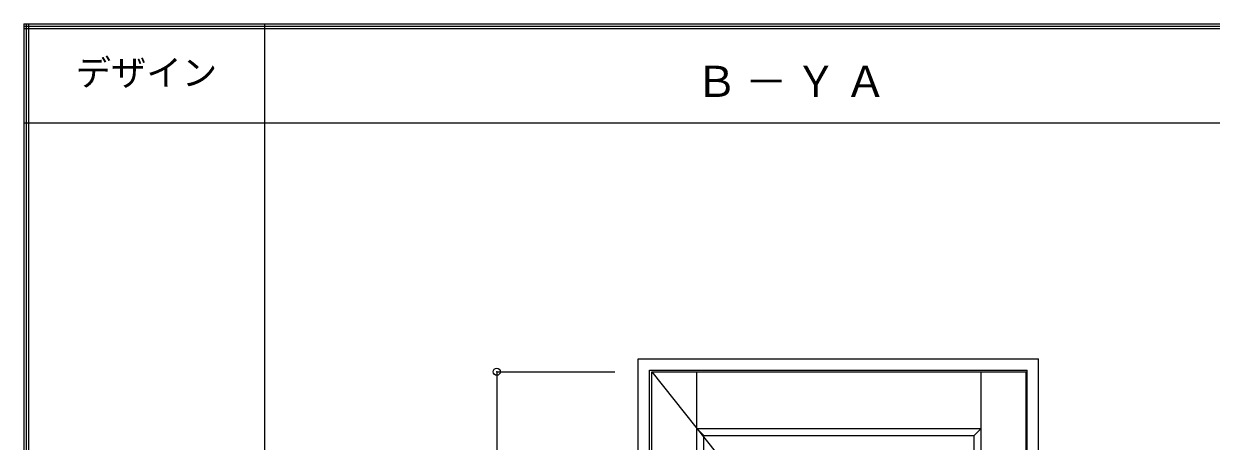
# Model space of a CAD drawing. Units: millimetres, scale not verified. Extents: x -6000 to 5700, y -4307 to 4260.
# Drawn here: x -6000 to -3483, y 3291 to 4175 of the extents above; entities that cross this region are included whole.
import ezdxf
from ezdxf.enums import TextEntityAlignment as Align

# ---------------------------------------------------------------- set-up
doc = ezdxf.new("R2010")
doc.units = ezdxf.units.MM
doc.header["$LTSCALE"] = 30
doc.header["$PDMODE"] = 32
doc.header["$PDSIZE"] = 15
doc.linetypes.add('CHAIN2', pattern=[12, 9, -1, 1, -1])
for name, color, linetype in [('0-2_扉', 7, 'Continuous'), ('0-4_枠', 3, 'Continuous'), ('0-7', 7, 'CHAIN2'), ('0-A_文字', 7, 'Continuous'), ('0-B_寸法', 7, 'Continuous'), ('F-1_枠', 6, 'Continuous'), ('F-A_文字', 7, 'Continuous')]:
    doc.layers.add(name, color=color, linetype=linetype)
doc.styles.add('ＭＳ ゴシック', font='')
doc.styles.get('ＭＳ ゴシック').set_extended_font_data('MS Gothic')

msp = doc.modelspace()

# ---------------------------------------------------------------- linework, layer by layer
at = {"layer": '0-2_扉'}
for p, q in [((-4668.4, 1443), (-4668.4, 3438)), ((-4668.4, 3438), (-3875.4, 3438)), ((-4573.4, 2404.99), (-4573.4, 3438)), ((-3970.4, 1443), (-3970.4, 3438)), ((-3875.4, 1443), (-3875.4, 3438)), ((-4573.4, 3318), (-4558.4, 3303)), ((-4573.4, 3318), (-3970.4, 3318)), ((-4558.4, 3303), (-3985.4, 3303)), ((-4558.4, 2411.5), (-4558.4, 3303)), ((-3970.4, 3318), (-3985.4, 3303)), ((-3985.4, 1605), (-3985.4, 3303))]:
    msp.add_line(p, q, dxfattribs=at)
at = {"layer": '0-4_枠'}
for p, q in [((-4697.4, 3465), (-3849.4, 3465)), ((-4697.4, 1418), (-4697.4, 3465)), ((-3849.4, 1418), (-3849.4, 3465)), ((-4673.4, 3441), (-3873.4, 3441)), ((-4673.4, 1418), (-4673.4, 3441)), ((-3873.4, 1418), (-3873.4, 3441))]:
    msp.add_line(p, q, dxfattribs=at)
at = {"layer": '0-7'}
msp.add_lwpolyline([(-4668.4, 3438), (-3875.4, 2440.5), (-4668.4, 1443)], dxfattribs=at)
at = {"layer": '0-B_寸法', "color": 4}
for q in [(-4747.4, 3438), (-4997.4, 1443)]:
    msp.add_line((-4997.4, 3438), q, dxfattribs=at)
at = {"layer": '0-B_寸法'}
msp.add_point((-4997.4, 3438), dxfattribs=at)
at = {"layer": 'F-1_枠'}
for p, q in [((-6000, 4175), (5700, 4175)), ((-6000, 4175), (-6000, -4205)), ((-6000, 4170), (5700, 4170)), ((-6000, 4165), (5700, 4165)), ((-5995, 4175), (-5995, -4205)), ((-5990, 4175), (-5990, -4205)), ((-5490, 4175), (-5490, -3790)), ((-6000, 3965), (5700, 3965))]:
    msp.add_line(p, q, dxfattribs=at)

# ---------------------------------------------------------------- texts
at = {"layer": '0-A_文字', "insert": (-4576.7, 4020), "char_height": 65.98, "attachment_point": 7, "style": 'ＭＳ ゴシック'}
msp.add_mtext('\\T1.17;Ｂ－ＹＡ', dxfattribs=at)
at = {"layer": 'F-A_文字', "style": 'ＭＳ ゴシック'}
msp.add_text('デザイン', height=54.99, dxfattribs=at).set_placement((-5890, 4027.5), align=Align.BOTTOM_LEFT)

doc.saveas('drawing.dxf')
